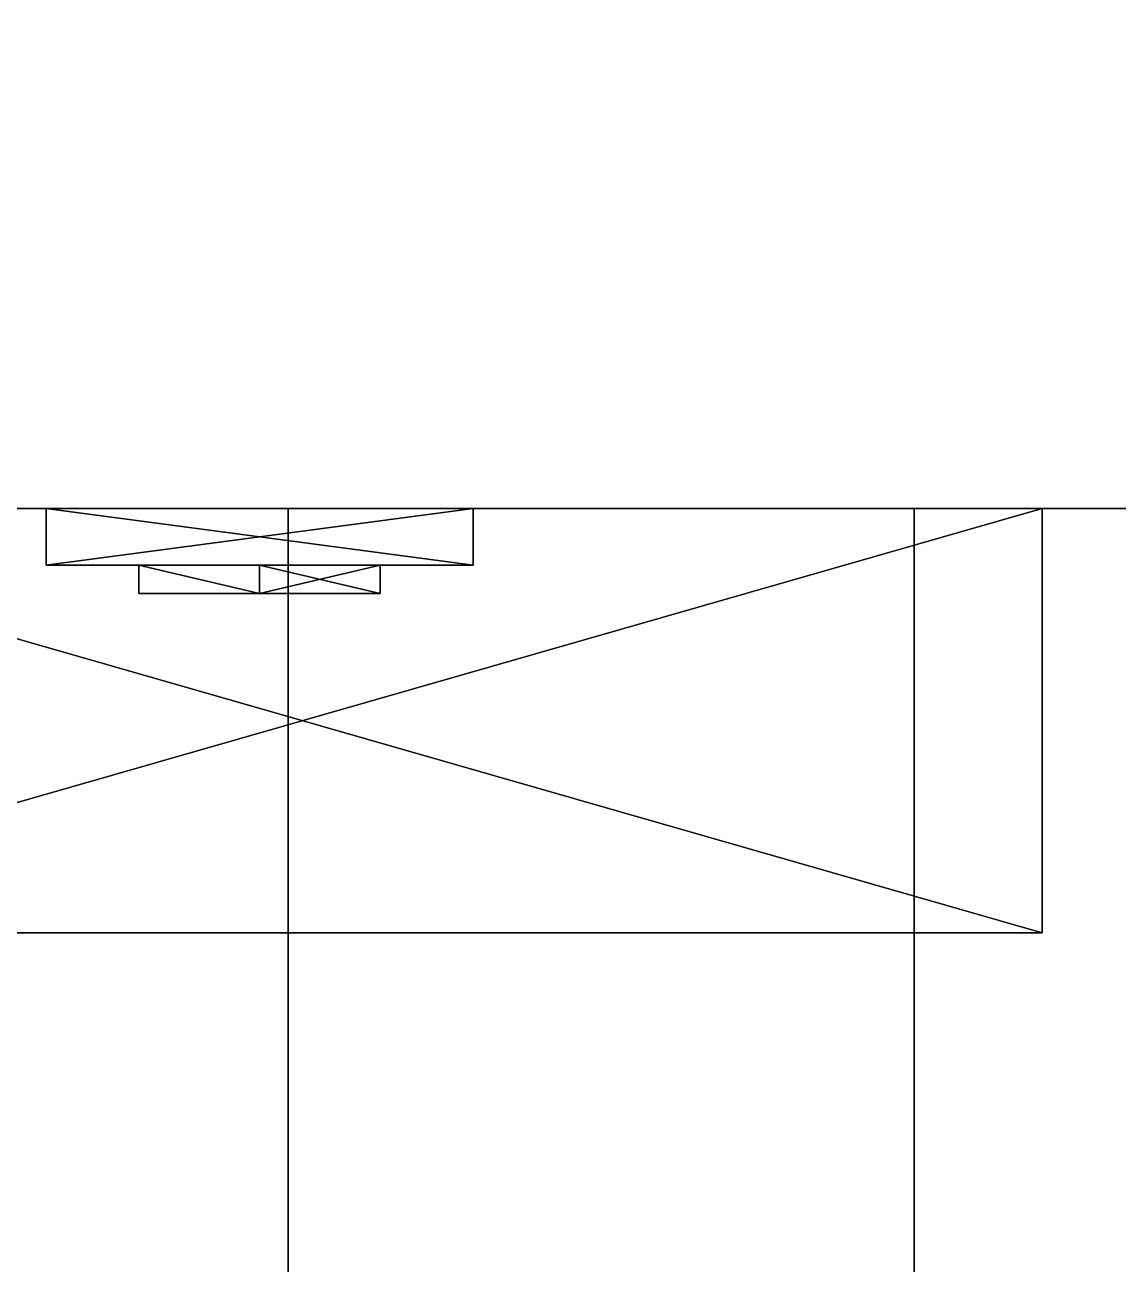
# Model space of a CAD drawing. Extents: x 0 to 3017, y -3657 to 0.
# Drawn here: x 2295.75 to 2334.17, y -1636.56 to -1593 of the extents above; entities that cross this region are included whole.
import ezdxf

# ---------------------------------------------------------------- set-up
doc = ezdxf.new("R2010")
doc.units = 0
for name, color, linetype in [('LAYER0', 7, 'CONTINUOUS'), ('LAYER1', 7, 'CONTINUOUS'), ('LAYER14', 7, 'CONTINUOUS'), ('LAYER18', 7, 'CONTINUOUS'), ('LAYER27', 7, 'CONTINUOUS'), ('LAYER3', 7, 'CONTINUOUS'), ('LAYER36', 253, 'CONTINUOUS'), ('LAYER40', 253, 'CONTINUOUS'), ('LAYER43', 253, 'CONTINUOUS'), ('LAYER46', 253, 'CONTINUOUS'), ('LAYER49', 253, 'CONTINUOUS'), ('LAYER52', 253, 'CONTINUOUS'), ('LAYER6', 7, 'CONTINUOUS')]:
    doc.layers.add(name, color=color, linetype=linetype)

msp = doc.modelspace()

# ---------------------------------------------------------------- linework, layer by layer
at = {"layer": 'LAYER0'}
for points, invisible_edges in [([(151, -238), (2997, 0), (1089, -2692), (151, -238)], 7), ([(151, 0, 5), (1089, -2692, 5), (2997, 0, 5), (151, 0, 5)], 3), ([(1089, -2692), (2997, 0), (2997, -2692), (1089, -2692)], 1), ([(2997, 0, 5), (1089, -2692, 5), (2997, -2692, 5), (2997, 0, 5)], 1)]:
    msp.add_3dface(points, dxfattribs=dict(at, invisible_edges=invisible_edges))
at = {"layer": 'LAYER14', "invisible_edges": 1}
for points in [[(2287, -1610, 85), (2305, -1982, 85), (2305, -1610, 85), (2287, -1610, 85)], [(2305, -1982, 85), (2287, -1610, 85), (2287, -1982, 85), (2305, -1982, 85)], [(2305, -1610, 5), (2287, -1610, 85), (2305, -1610, 85), (2305, -1610, 5)], [(2287, -1610, 85), (2305, -1610, 5), (2287, -1610, 5), (2287, -1610, 85)], [(2287, -1982, 5), (2305, -1610, 5), (2305, -1982, 5), (2287, -1982, 5)], [(2305, -1610, 5), (2287, -1982, 5), (2287, -1610, 5), (2305, -1610, 5)], [(2305, -1610, 5), (2305, -1982, 85), (2305, -1982, 5), (2305, -1610, 5)], [(2305, -1982, 85), (2305, -1610, 5), (2305, -1610, 85), (2305, -1982, 85)]]:
    msp.add_3dface(points, dxfattribs=at)
at = {"layer": 'LAYER18'}
for points, invisible_edges in [([(2822.4, -2422, 905), (2327, -1610, 905), (2822.4, -1610, 905), (2822.4, -2422, 905)], 1), ([(2327, -1610, 905), (2822.4, -2422, 905), (2327, -2022, 905), (2327, -1610, 905)], 3), ([(2327, -2022, 923), (2327, -1610, 905), (2327, -2022, 905), (2327, -2022, 923)], 1), ([(2327, -1610, 905), (2327, -2022, 923), (2327, -1610, 923), (2327, -1610, 905)], 1), ([(2822.4, -1610, 923), (2327, -1610, 905), (2327, -1610, 923), (2822.4, -1610, 923)], 1), ([(2327, -1610, 905), (2822.4, -1610, 923), (2822.4, -1610, 905), (2327, -1610, 905)], 1), ([(2327, -2022, 923), (2822.4, -1610, 923), (2327, -1610, 923), (2327, -2022, 923)], 1), ([(2822.4, -1610, 923), (2327, -2022, 923), (2822.4, -2422, 923), (2822.4, -1610, 923)], 3)]:
    msp.add_3dface(points, dxfattribs=dict(at, invisible_edges=invisible_edges))
at = {"layer": 'LAYER27'}
for points, invisible_edges in [([(2822.4, -2422, 1971), (2327, -1610, 1971), (2822.4, -1610, 1971), (2822.4, -2422, 1971)], 1), ([(2327, -1610, 1971), (2822.4, -2422, 1971), (2327, -2022, 1971), (2327, -1610, 1971)], 3), ([(2327, -2022, 1989), (2327, -1610, 1971), (2327, -2022, 1971), (2327, -2022, 1989)], 1), ([(2327, -1610, 1971), (2327, -2022, 1989), (2327, -1610, 1989), (2327, -1610, 1971)], 1), ([(2822.4, -1610, 1989), (2327, -1610, 1971), (2327, -1610, 1989), (2822.4, -1610, 1989)], 1), ([(2327, -1610, 1971), (2822.4, -1610, 1989), (2822.4, -1610, 1971), (2327, -1610, 1971)], 1), ([(2327, -2022, 1989), (2822.4, -1610, 1989), (2327, -1610, 1989), (2327, -2022, 1989)], 1), ([(2822.4, -1610, 1989), (2327, -2022, 1989), (2822.4, -2422, 1989), (2822.4, -1610, 1989)], 3)]:
    msp.add_3dface(points, dxfattribs=dict(at, invisible_edges=invisible_edges))
at = {"layer": 'LAYER3', "invisible_edges": 1}
for points in [[(2267, -1962, 103), (2847, -1610, 103), (2267, -1610, 103), (2267, -1962, 103)], [(2847, -1610, 103), (2267, -1962, 103), (2847, -1962, 103), (2847, -1610, 103)], [(2267, -1610, 85), (2847, -1610, 103), (2847, -1610, 85), (2267, -1610, 85)], [(2847, -1610, 103), (2267, -1610, 85), (2267, -1610, 103), (2847, -1610, 103)], [(2847, -1962, 85), (2267, -1610, 85), (2847, -1610, 85), (2847, -1962, 85)], [(2267, -1610, 85), (2847, -1962, 85), (2267, -1962, 85), (2267, -1610, 85)]]:
    msp.add_3dface(points, dxfattribs=at)
at = {"layer": 'LAYER36', "invisible_edges": 1}
for points in [[(2847, -1592, 5), (2267, -1610, 5), (2267, -1592, 5), (2847, -1592, 5)], [(2267, -1610, 5), (2847, -1592, 5), (2847, -1610, 5), (2267, -1610, 5)], [(2847, -1610, 2555), (2267, -1592, 2555), (2267, -1610, 2555), (2847, -1610, 2555)], [(2267, -1592, 2555), (2847, -1610, 2555), (2847, -1592, 2555), (2267, -1592, 2555)], [(2847, -1610, 2555), (2267, -1610, 5), (2847, -1610, 5), (2847, -1610, 2555)], [(2267, -1610, 5), (2847, -1610, 2555), (2267, -1610, 2555), (2267, -1610, 5)]]:
    msp.add_3dface(points, dxfattribs=at)
at = {"layer": 'LAYER40'}
for points in [[(2331.5, -1610, 181.2174), (2279.5, -1624.921, 181.2174), (2279.5, -1610, 181.2174), (2331.5, -1610, 181.2174)], [(2331.5, -1624.921, 181.2174), (2279.5, -1624.921, 181.2174), (2331.5, -1610, 181.2174), (2331.5, -1624.921, 181.2174)], [(2279.5, -1610, 194.7826), (2331.5, -1624.921, 194.7826), (2331.5, -1610, 194.7826), (2279.5, -1610, 194.7826)], [(2279.5, -1624.921, 194.7826), (2331.5, -1624.921, 194.7826), (2279.5, -1610, 194.7826), (2279.5, -1624.921, 194.7826)], [(2311.5, -1610, 214), (2296.5, -1610, 214), (2296.5, -1611.99, 214), (2311.5, -1610, 214)], [(2311.5, -1611.99, 214), (2311.5, -1610, 214), (2296.5, -1611.99, 214), (2311.5, -1611.99, 214)], [(2296.5, -1610, 162), (2311.5, -1610, 162), (2311.5, -1611.99, 162), (2296.5, -1610, 162)], [(2296.5, -1611.99, 162), (2296.5, -1610, 162), (2311.5, -1611.99, 162), (2296.5, -1611.99, 162)], [(2296.5, -1611.99, 214), (2296.5, -1610, 214), (2296.5, -1610, 162), (2296.5, -1611.99, 214)], [(2296.5, -1611.99, 162), (2296.5, -1611.99, 214), (2296.5, -1610, 162), (2296.5, -1611.99, 162)], [(2311.5, -1610, 162), (2311.5, -1610, 214), (2311.5, -1611.99, 214), (2311.5, -1610, 162)], [(2311.5, -1611.99, 162), (2311.5, -1610, 162), (2311.5, -1611.99, 214), (2311.5, -1611.99, 162)], [(2331.5, -1610, 194.7826), (2331.5, -1624.921, 181.2174), (2331.5, -1610, 181.2174), (2331.5, -1610, 194.7826)], [(2331.5, -1624.921, 194.7826), (2331.5, -1624.921, 181.2174), (2331.5, -1610, 194.7826), (2331.5, -1624.921, 194.7826)], [(2311.5, -1611.99, 214), (2296.5, -1611.99, 214), (2296.5, -1611.99, 162), (2311.5, -1611.99, 214)], [(2311.5, -1611.99, 162), (2311.5, -1611.99, 214), (2296.5, -1611.99, 162), (2311.5, -1611.99, 162)], [(2299.757, -1611.99, 206.087), (2304, -1612.984, 201.2909), (2299.757, -1612.984, 206.087), (2299.757, -1611.99, 206.087)], [(2304, -1611.99, 201.2909), (2304, -1612.984, 201.2909), (2299.757, -1611.99, 206.087), (2304, -1611.99, 201.2909)], [(2299.757, -1611.99, 206.087), (2304, -1611.99, 201.2909), (2304, -1611.99, 210.883), (2299.757, -1611.99, 206.087)], [(2299.757, -1611.99, 206.087), (2304, -1612.984, 210.883), (2304, -1611.99, 210.883), (2299.757, -1611.99, 206.087)], [(2299.757, -1612.984, 206.087), (2304, -1612.984, 210.883), (2299.757, -1611.99, 206.087), (2299.757, -1612.984, 206.087)], [(2299.757, -1611.99, 169.913), (2304, -1612.984, 165.117), (2299.757, -1612.984, 169.913), (2299.757, -1611.99, 169.913)], [(2304, -1611.99, 165.117), (2304, -1612.984, 165.117), (2299.757, -1611.99, 169.913), (2304, -1611.99, 165.117)], [(2299.757, -1611.99, 169.913), (2304, -1611.99, 165.117), (2304, -1611.99, 174.7091), (2299.757, -1611.99, 169.913)], [(2299.757, -1611.99, 169.913), (2304, -1612.984, 174.7091), (2304, -1611.99, 174.7091), (2299.757, -1611.99, 169.913)], [(2299.757, -1612.984, 169.913), (2304, -1612.984, 174.7091), (2299.757, -1611.99, 169.913), (2299.757, -1612.984, 169.913)], [(2304, -1611.99, 201.2909), (2308.243, -1612.984, 206.087), (2304, -1612.984, 201.2909), (2304, -1611.99, 201.2909)], [(2308.243, -1611.99, 206.087), (2308.243, -1612.984, 206.087), (2304, -1611.99, 201.2909), (2308.243, -1611.99, 206.087)], [(2308.243, -1611.99, 206.087), (2304, -1612.984, 210.883), (2308.243, -1612.984, 206.087), (2308.243, -1611.99, 206.087)], [(2304, -1611.99, 210.883), (2304, -1612.984, 210.883), (2308.243, -1611.99, 206.087), (2304, -1611.99, 210.883)], [(2304, -1611.99, 201.2909), (2308.243, -1611.99, 206.087), (2304, -1611.99, 210.883), (2304, -1611.99, 201.2909)], [(2304, -1611.99, 165.117), (2308.243, -1612.984, 169.913), (2304, -1612.984, 165.117), (2304, -1611.99, 165.117)], [(2308.243, -1611.99, 169.913), (2308.243, -1612.984, 169.913), (2304, -1611.99, 165.117), (2308.243, -1611.99, 169.913)], [(2308.243, -1611.99, 169.913), (2304, -1612.984, 174.7091), (2308.243, -1612.984, 169.913), (2308.243, -1611.99, 169.913)], [(2304, -1611.99, 174.7091), (2304, -1612.984, 174.7091), (2308.243, -1611.99, 169.913), (2304, -1611.99, 174.7091)], [(2304, -1611.99, 165.117), (2308.243, -1611.99, 169.913), (2304, -1611.99, 174.7091), (2304, -1611.99, 165.117)], [(2299.757, -1612.984, 206.087), (2308.243, -1612.984, 206.087), (2304, -1612.984, 210.883), (2299.757, -1612.984, 206.087)], [(2304, -1612.984, 201.2909), (2308.243, -1612.984, 206.087), (2299.757, -1612.984, 206.087), (2304, -1612.984, 201.2909)], [(2299.757, -1612.984, 169.913), (2308.243, -1612.984, 169.913), (2304, -1612.984, 174.7091), (2299.757, -1612.984, 169.913)], [(2304, -1612.984, 165.117), (2308.243, -1612.984, 169.913), (2299.757, -1612.984, 169.913), (2304, -1612.984, 165.117)], [(2331.5, -1624.921, 181.2174), (2279.5, -1624.921, 194.7826), (2279.5, -1624.921, 181.2174), (2331.5, -1624.921, 181.2174)], [(2331.5, -1624.921, 194.7826), (2279.5, -1624.921, 194.7826), (2331.5, -1624.921, 181.2174), (2331.5, -1624.921, 194.7826)]]:
    msp.add_3dface(points, dxfattribs=at)
at = {"layer": 'LAYER43'}
for points in [[(2331.5, -1610, 747.2174), (2279.5, -1624.921, 747.2174), (2279.5, -1610, 747.2174), (2331.5, -1610, 747.2174)], [(2331.5, -1624.921, 747.2174), (2279.5, -1624.921, 747.2174), (2331.5, -1610, 747.2174), (2331.5, -1624.921, 747.2174)], [(2279.5, -1610, 760.7826), (2331.5, -1624.921, 760.7826), (2331.5, -1610, 760.7826), (2279.5, -1610, 760.7826)], [(2279.5, -1624.921, 760.7826), (2331.5, -1624.921, 760.7826), (2279.5, -1610, 760.7826), (2279.5, -1624.921, 760.7826)], [(2311.5, -1610, 780), (2296.5, -1610, 780), (2296.5, -1611.99, 780), (2311.5, -1610, 780)], [(2311.5, -1611.99, 780), (2311.5, -1610, 780), (2296.5, -1611.99, 780), (2311.5, -1611.99, 780)], [(2296.5, -1610, 728), (2311.5, -1610, 728), (2311.5, -1611.99, 728), (2296.5, -1610, 728)], [(2296.5, -1611.99, 728), (2296.5, -1610, 728), (2311.5, -1611.99, 728), (2296.5, -1611.99, 728)], [(2296.5, -1611.99, 780), (2296.5, -1610, 780), (2296.5, -1610, 728), (2296.5, -1611.99, 780)], [(2296.5, -1611.99, 728), (2296.5, -1611.99, 780), (2296.5, -1610, 728), (2296.5, -1611.99, 728)], [(2311.5, -1610, 728), (2311.5, -1610, 780), (2311.5, -1611.99, 780), (2311.5, -1610, 728)], [(2311.5, -1611.99, 728), (2311.5, -1610, 728), (2311.5, -1611.99, 780), (2311.5, -1611.99, 728)], [(2331.5, -1610, 760.7826), (2331.5, -1624.921, 747.2174), (2331.5, -1610, 747.2174), (2331.5, -1610, 760.7826)], [(2331.5, -1624.921, 760.7826), (2331.5, -1624.921, 747.2174), (2331.5, -1610, 760.7826), (2331.5, -1624.921, 760.7826)], [(2311.5, -1611.99, 780), (2296.5, -1611.99, 780), (2296.5, -1611.99, 728), (2311.5, -1611.99, 780)], [(2311.5, -1611.99, 728), (2311.5, -1611.99, 780), (2296.5, -1611.99, 728), (2311.5, -1611.99, 728)], [(2299.757, -1611.99, 772.087), (2304, -1612.984, 767.291), (2299.757, -1612.984, 772.087), (2299.757, -1611.99, 772.087)], [(2304, -1611.99, 767.291), (2304, -1612.984, 767.291), (2299.757, -1611.99, 772.087), (2304, -1611.99, 767.291)], [(2299.757, -1611.99, 772.087), (2304, -1611.99, 767.291), (2304, -1611.99, 776.883), (2299.757, -1611.99, 772.087)], [(2299.757, -1611.99, 772.087), (2304, -1612.984, 776.883), (2304, -1611.99, 776.883), (2299.757, -1611.99, 772.087)], [(2299.757, -1612.984, 772.087), (2304, -1612.984, 776.883), (2299.757, -1611.99, 772.087), (2299.757, -1612.984, 772.087)], [(2299.757, -1611.99, 735.913), (2304, -1612.984, 731.117), (2299.757, -1612.984, 735.913), (2299.757, -1611.99, 735.913)], [(2304, -1611.99, 731.117), (2304, -1612.984, 731.117), (2299.757, -1611.99, 735.913), (2304, -1611.99, 731.117)], [(2299.757, -1611.99, 735.913), (2304, -1611.99, 731.117), (2304, -1611.99, 740.709), (2299.757, -1611.99, 735.913)], [(2299.757, -1611.99, 735.913), (2304, -1612.984, 740.709), (2304, -1611.99, 740.709), (2299.757, -1611.99, 735.913)], [(2299.757, -1612.984, 735.913), (2304, -1612.984, 740.709), (2299.757, -1611.99, 735.913), (2299.757, -1612.984, 735.913)], [(2304, -1611.99, 767.291), (2308.243, -1612.984, 772.087), (2304, -1612.984, 767.291), (2304, -1611.99, 767.291)], [(2308.243, -1611.99, 772.087), (2308.243, -1612.984, 772.087), (2304, -1611.99, 767.291), (2308.243, -1611.99, 772.087)], [(2308.243, -1611.99, 772.087), (2304, -1612.984, 776.883), (2308.243, -1612.984, 772.087), (2308.243, -1611.99, 772.087)], [(2304, -1611.99, 776.883), (2304, -1612.984, 776.883), (2308.243, -1611.99, 772.087), (2304, -1611.99, 776.883)], [(2304, -1611.99, 767.291), (2308.243, -1611.99, 772.087), (2304, -1611.99, 776.883), (2304, -1611.99, 767.291)], [(2304, -1611.99, 731.117), (2308.243, -1612.984, 735.913), (2304, -1612.984, 731.117), (2304, -1611.99, 731.117)], [(2308.243, -1611.99, 735.913), (2308.243, -1612.984, 735.913), (2304, -1611.99, 731.117), (2308.243, -1611.99, 735.913)], [(2308.243, -1611.99, 735.913), (2304, -1612.984, 740.709), (2308.243, -1612.984, 735.913), (2308.243, -1611.99, 735.913)], [(2304, -1611.99, 740.709), (2304, -1612.984, 740.709), (2308.243, -1611.99, 735.913), (2304, -1611.99, 740.709)], [(2304, -1611.99, 731.117), (2308.243, -1611.99, 735.913), (2304, -1611.99, 740.709), (2304, -1611.99, 731.117)], [(2299.757, -1612.984, 772.087), (2308.243, -1612.984, 772.087), (2304, -1612.984, 776.883), (2299.757, -1612.984, 772.087)], [(2304, -1612.984, 767.291), (2308.243, -1612.984, 772.087), (2299.757, -1612.984, 772.087), (2304, -1612.984, 767.291)], [(2299.757, -1612.984, 735.913), (2308.243, -1612.984, 735.913), (2304, -1612.984, 740.709), (2299.757, -1612.984, 735.913)], [(2304, -1612.984, 731.117), (2308.243, -1612.984, 735.913), (2299.757, -1612.984, 735.913), (2304, -1612.984, 731.117)], [(2331.5, -1624.921, 747.2174), (2279.5, -1624.921, 760.7826), (2279.5, -1624.921, 747.2174), (2331.5, -1624.921, 747.2174)], [(2331.5, -1624.921, 760.7826), (2279.5, -1624.921, 760.7826), (2331.5, -1624.921, 747.2174), (2331.5, -1624.921, 760.7826)]]:
    msp.add_3dface(points, dxfattribs=at)
at = {"layer": 'LAYER46'}
for points in [[(2331.5, -1610, 1313.217), (2279.5, -1624.921, 1313.217), (2279.5, -1610, 1313.217), (2331.5, -1610, 1313.217)], [(2331.5, -1624.921, 1313.217), (2279.5, -1624.921, 1313.217), (2331.5, -1610, 1313.217), (2331.5, -1624.921, 1313.217)], [(2279.5, -1610, 1326.783), (2331.5, -1624.921, 1326.783), (2331.5, -1610, 1326.783), (2279.5, -1610, 1326.783)], [(2279.5, -1624.921, 1326.783), (2331.5, -1624.921, 1326.783), (2279.5, -1610, 1326.783), (2279.5, -1624.921, 1326.783)], [(2311.5, -1610, 1346), (2296.5, -1610, 1346), (2296.5, -1611.99, 1346), (2311.5, -1610, 1346)], [(2311.5, -1611.99, 1346), (2311.5, -1610, 1346), (2296.5, -1611.99, 1346), (2311.5, -1611.99, 1346)], [(2296.5, -1610, 1294), (2311.5, -1610, 1294), (2311.5, -1611.99, 1294), (2296.5, -1610, 1294)], [(2296.5, -1611.99, 1294), (2296.5, -1610, 1294), (2311.5, -1611.99, 1294), (2296.5, -1611.99, 1294)], [(2296.5, -1611.99, 1346), (2296.5, -1610, 1346), (2296.5, -1610, 1294), (2296.5, -1611.99, 1346)], [(2296.5, -1611.99, 1294), (2296.5, -1611.99, 1346), (2296.5, -1610, 1294), (2296.5, -1611.99, 1294)], [(2311.5, -1610, 1294), (2311.5, -1610, 1346), (2311.5, -1611.99, 1346), (2311.5, -1610, 1294)], [(2311.5, -1611.99, 1294), (2311.5, -1610, 1294), (2311.5, -1611.99, 1346), (2311.5, -1611.99, 1294)], [(2331.5, -1610, 1326.783), (2331.5, -1624.921, 1313.217), (2331.5, -1610, 1313.217), (2331.5, -1610, 1326.783)], [(2331.5, -1624.921, 1326.783), (2331.5, -1624.921, 1313.217), (2331.5, -1610, 1326.783), (2331.5, -1624.921, 1326.783)], [(2311.5, -1611.99, 1346), (2296.5, -1611.99, 1346), (2296.5, -1611.99, 1294), (2311.5, -1611.99, 1346)], [(2311.5, -1611.99, 1294), (2311.5, -1611.99, 1346), (2296.5, -1611.99, 1294), (2311.5, -1611.99, 1294)], [(2299.757, -1611.99, 1338.087), (2304, -1612.984, 1333.291), (2299.757, -1612.984, 1338.087), (2299.757, -1611.99, 1338.087)], [(2304, -1611.99, 1333.291), (2304, -1612.984, 1333.291), (2299.757, -1611.99, 1338.087), (2304, -1611.99, 1333.291)], [(2299.757, -1611.99, 1338.087), (2304, -1611.99, 1333.291), (2304, -1611.99, 1342.883), (2299.757, -1611.99, 1338.087)], [(2299.757, -1611.99, 1338.087), (2304, -1612.984, 1342.883), (2304, -1611.99, 1342.883), (2299.757, -1611.99, 1338.087)], [(2299.757, -1612.984, 1338.087), (2304, -1612.984, 1342.883), (2299.757, -1611.99, 1338.087), (2299.757, -1612.984, 1338.087)], [(2299.757, -1611.99, 1301.913), (2304, -1612.984, 1297.117), (2299.757, -1612.984, 1301.913), (2299.757, -1611.99, 1301.913)], [(2304, -1611.99, 1297.117), (2304, -1612.984, 1297.117), (2299.757, -1611.99, 1301.913), (2304, -1611.99, 1297.117)], [(2299.757, -1611.99, 1301.913), (2304, -1611.99, 1297.117), (2304, -1611.99, 1306.709), (2299.757, -1611.99, 1301.913)], [(2299.757, -1611.99, 1301.913), (2304, -1612.984, 1306.709), (2304, -1611.99, 1306.709), (2299.757, -1611.99, 1301.913)], [(2299.757, -1612.984, 1301.913), (2304, -1612.984, 1306.709), (2299.757, -1611.99, 1301.913), (2299.757, -1612.984, 1301.913)], [(2304, -1611.99, 1333.291), (2308.243, -1612.984, 1338.087), (2304, -1612.984, 1333.291), (2304, -1611.99, 1333.291)], [(2308.243, -1611.99, 1338.087), (2308.243, -1612.984, 1338.087), (2304, -1611.99, 1333.291), (2308.243, -1611.99, 1338.087)], [(2308.243, -1611.99, 1338.087), (2304, -1612.984, 1342.883), (2308.243, -1612.984, 1338.087), (2308.243, -1611.99, 1338.087)], [(2304, -1611.99, 1342.883), (2304, -1612.984, 1342.883), (2308.243, -1611.99, 1338.087), (2304, -1611.99, 1342.883)], [(2304, -1611.99, 1333.291), (2308.243, -1611.99, 1338.087), (2304, -1611.99, 1342.883), (2304, -1611.99, 1333.291)], [(2304, -1611.99, 1297.117), (2308.243, -1612.984, 1301.913), (2304, -1612.984, 1297.117), (2304, -1611.99, 1297.117)], [(2308.243, -1611.99, 1301.913), (2308.243, -1612.984, 1301.913), (2304, -1611.99, 1297.117), (2308.243, -1611.99, 1301.913)], [(2308.243, -1611.99, 1301.913), (2304, -1612.984, 1306.709), (2308.243, -1612.984, 1301.913), (2308.243, -1611.99, 1301.913)], [(2304, -1611.99, 1306.709), (2304, -1612.984, 1306.709), (2308.243, -1611.99, 1301.913), (2304, -1611.99, 1306.709)], [(2304, -1611.99, 1297.117), (2308.243, -1611.99, 1301.913), (2304, -1611.99, 1306.709), (2304, -1611.99, 1297.117)], [(2299.757, -1612.984, 1338.087), (2308.243, -1612.984, 1338.087), (2304, -1612.984, 1342.883), (2299.757, -1612.984, 1338.087)], [(2304, -1612.984, 1333.291), (2308.243, -1612.984, 1338.087), (2299.757, -1612.984, 1338.087), (2304, -1612.984, 1333.291)], [(2299.757, -1612.984, 1301.913), (2308.243, -1612.984, 1301.913), (2304, -1612.984, 1306.709), (2299.757, -1612.984, 1301.913)], [(2304, -1612.984, 1297.117), (2308.243, -1612.984, 1301.913), (2299.757, -1612.984, 1301.913), (2304, -1612.984, 1297.117)], [(2331.5, -1624.921, 1313.217), (2279.5, -1624.921, 1326.783), (2279.5, -1624.921, 1313.217), (2331.5, -1624.921, 1313.217)], [(2331.5, -1624.921, 1326.783), (2279.5, -1624.921, 1326.783), (2331.5, -1624.921, 1313.217), (2331.5, -1624.921, 1326.783)]]:
    msp.add_3dface(points, dxfattribs=at)
at = {"layer": 'LAYER49'}
for points in [[(2331.5, -1610, 1879.217), (2279.5, -1624.921, 1879.217), (2279.5, -1610, 1879.217), (2331.5, -1610, 1879.217)], [(2331.5, -1624.921, 1879.217), (2279.5, -1624.921, 1879.217), (2331.5, -1610, 1879.217), (2331.5, -1624.921, 1879.217)], [(2279.5, -1610, 1892.783), (2331.5, -1624.921, 1892.783), (2331.5, -1610, 1892.783), (2279.5, -1610, 1892.783)], [(2279.5, -1624.921, 1892.783), (2331.5, -1624.921, 1892.783), (2279.5, -1610, 1892.783), (2279.5, -1624.921, 1892.783)], [(2311.5, -1610, 1912), (2296.5, -1610, 1912), (2296.5, -1611.99, 1912), (2311.5, -1610, 1912)], [(2311.5, -1611.99, 1912), (2311.5, -1610, 1912), (2296.5, -1611.99, 1912), (2311.5, -1611.99, 1912)], [(2296.5, -1610, 1860), (2311.5, -1610, 1860), (2311.5, -1611.99, 1860), (2296.5, -1610, 1860)], [(2296.5, -1611.99, 1860), (2296.5, -1610, 1860), (2311.5, -1611.99, 1860), (2296.5, -1611.99, 1860)], [(2296.5, -1611.99, 1912), (2296.5, -1610, 1912), (2296.5, -1610, 1860), (2296.5, -1611.99, 1912)], [(2296.5, -1611.99, 1860), (2296.5, -1611.99, 1912), (2296.5, -1610, 1860), (2296.5, -1611.99, 1860)], [(2311.5, -1610, 1860), (2311.5, -1610, 1912), (2311.5, -1611.99, 1912), (2311.5, -1610, 1860)], [(2311.5, -1611.99, 1860), (2311.5, -1610, 1860), (2311.5, -1611.99, 1912), (2311.5, -1611.99, 1860)], [(2331.5, -1610, 1892.783), (2331.5, -1624.921, 1879.217), (2331.5, -1610, 1879.217), (2331.5, -1610, 1892.783)], [(2331.5, -1624.921, 1892.783), (2331.5, -1624.921, 1879.217), (2331.5, -1610, 1892.783), (2331.5, -1624.921, 1892.783)], [(2311.5, -1611.99, 1912), (2296.5, -1611.99, 1912), (2296.5, -1611.99, 1860), (2311.5, -1611.99, 1912)], [(2311.5, -1611.99, 1860), (2311.5, -1611.99, 1912), (2296.5, -1611.99, 1860), (2311.5, -1611.99, 1860)], [(2299.757, -1611.99, 1904.087), (2304, -1612.984, 1899.291), (2299.757, -1612.984, 1904.087), (2299.757, -1611.99, 1904.087)], [(2304, -1611.99, 1899.291), (2304, -1612.984, 1899.291), (2299.757, -1611.99, 1904.087), (2304, -1611.99, 1899.291)], [(2299.757, -1611.99, 1904.087), (2304, -1611.99, 1899.291), (2304, -1611.99, 1908.883), (2299.757, -1611.99, 1904.087)], [(2299.757, -1611.99, 1904.087), (2304, -1612.984, 1908.883), (2304, -1611.99, 1908.883), (2299.757, -1611.99, 1904.087)], [(2299.757, -1612.984, 1904.087), (2304, -1612.984, 1908.883), (2299.757, -1611.99, 1904.087), (2299.757, -1612.984, 1904.087)], [(2299.757, -1611.99, 1867.913), (2304, -1612.984, 1863.117), (2299.757, -1612.984, 1867.913), (2299.757, -1611.99, 1867.913)], [(2304, -1611.99, 1863.117), (2304, -1612.984, 1863.117), (2299.757, -1611.99, 1867.913), (2304, -1611.99, 1863.117)], [(2299.757, -1611.99, 1867.913), (2304, -1611.99, 1863.117), (2304, -1611.99, 1872.709), (2299.757, -1611.99, 1867.913)], [(2299.757, -1611.99, 1867.913), (2304, -1612.984, 1872.709), (2304, -1611.99, 1872.709), (2299.757, -1611.99, 1867.913)], [(2299.757, -1612.984, 1867.913), (2304, -1612.984, 1872.709), (2299.757, -1611.99, 1867.913), (2299.757, -1612.984, 1867.913)], [(2304, -1611.99, 1899.291), (2308.243, -1612.984, 1904.087), (2304, -1612.984, 1899.291), (2304, -1611.99, 1899.291)], [(2308.243, -1611.99, 1904.087), (2308.243, -1612.984, 1904.087), (2304, -1611.99, 1899.291), (2308.243, -1611.99, 1904.087)], [(2308.243, -1611.99, 1904.087), (2304, -1612.984, 1908.883), (2308.243, -1612.984, 1904.087), (2308.243, -1611.99, 1904.087)], [(2304, -1611.99, 1908.883), (2304, -1612.984, 1908.883), (2308.243, -1611.99, 1904.087), (2304, -1611.99, 1908.883)], [(2304, -1611.99, 1899.291), (2308.243, -1611.99, 1904.087), (2304, -1611.99, 1908.883), (2304, -1611.99, 1899.291)], [(2304, -1611.99, 1863.117), (2308.243, -1612.984, 1867.913), (2304, -1612.984, 1863.117), (2304, -1611.99, 1863.117)], [(2308.243, -1611.99, 1867.913), (2308.243, -1612.984, 1867.913), (2304, -1611.99, 1863.117), (2308.243, -1611.99, 1867.913)], [(2308.243, -1611.99, 1867.913), (2304, -1612.984, 1872.709), (2308.243, -1612.984, 1867.913), (2308.243, -1611.99, 1867.913)], [(2304, -1611.99, 1872.709), (2304, -1612.984, 1872.709), (2308.243, -1611.99, 1867.913), (2304, -1611.99, 1872.709)], [(2304, -1611.99, 1863.117), (2308.243, -1611.99, 1867.913), (2304, -1611.99, 1872.709), (2304, -1611.99, 1863.117)], [(2299.757, -1612.984, 1904.087), (2308.243, -1612.984, 1904.087), (2304, -1612.984, 1908.883), (2299.757, -1612.984, 1904.087)], [(2304, -1612.984, 1899.291), (2308.243, -1612.984, 1904.087), (2299.757, -1612.984, 1904.087), (2304, -1612.984, 1899.291)], [(2299.757, -1612.984, 1867.913), (2308.243, -1612.984, 1867.913), (2304, -1612.984, 1872.709), (2299.757, -1612.984, 1867.913)], [(2304, -1612.984, 1863.117), (2308.243, -1612.984, 1867.913), (2299.757, -1612.984, 1867.913), (2304, -1612.984, 1863.117)], [(2331.5, -1624.921, 1879.217), (2279.5, -1624.921, 1892.783), (2279.5, -1624.921, 1879.217), (2331.5, -1624.921, 1879.217)], [(2331.5, -1624.921, 1892.783), (2279.5, -1624.921, 1892.783), (2331.5, -1624.921, 1879.217), (2331.5, -1624.921, 1892.783)]]:
    msp.add_3dface(points, dxfattribs=at)
at = {"layer": 'LAYER52'}
for points in [[(2331.5, -1610, 2445.217), (2279.5, -1624.921, 2445.217), (2279.5, -1610, 2445.217), (2331.5, -1610, 2445.217)], [(2331.5, -1624.921, 2445.217), (2279.5, -1624.921, 2445.217), (2331.5, -1610, 2445.217), (2331.5, -1624.921, 2445.217)], [(2279.5, -1610, 2458.783), (2331.5, -1624.921, 2458.783), (2331.5, -1610, 2458.783), (2279.5, -1610, 2458.783)], [(2279.5, -1624.921, 2458.783), (2331.5, -1624.921, 2458.783), (2279.5, -1610, 2458.783), (2279.5, -1624.921, 2458.783)], [(2311.5, -1610, 2478), (2296.5, -1610, 2478), (2296.5, -1611.99, 2478), (2311.5, -1610, 2478)], [(2311.5, -1611.99, 2478), (2311.5, -1610, 2478), (2296.5, -1611.99, 2478), (2311.5, -1611.99, 2478)], [(2296.5, -1610, 2426), (2311.5, -1610, 2426), (2311.5, -1611.99, 2426), (2296.5, -1610, 2426)], [(2296.5, -1611.99, 2426), (2296.5, -1610, 2426), (2311.5, -1611.99, 2426), (2296.5, -1611.99, 2426)], [(2296.5, -1611.99, 2478), (2296.5, -1610, 2478), (2296.5, -1610, 2426), (2296.5, -1611.99, 2478)], [(2296.5, -1611.99, 2426), (2296.5, -1611.99, 2478), (2296.5, -1610, 2426), (2296.5, -1611.99, 2426)], [(2311.5, -1610, 2426), (2311.5, -1610, 2478), (2311.5, -1611.99, 2478), (2311.5, -1610, 2426)], [(2311.5, -1611.99, 2426), (2311.5, -1610, 2426), (2311.5, -1611.99, 2478), (2311.5, -1611.99, 2426)], [(2331.5, -1610, 2458.783), (2331.5, -1624.921, 2445.217), (2331.5, -1610, 2445.217), (2331.5, -1610, 2458.783)], [(2331.5, -1624.921, 2458.783), (2331.5, -1624.921, 2445.217), (2331.5, -1610, 2458.783), (2331.5, -1624.921, 2458.783)], [(2311.5, -1611.99, 2478), (2296.5, -1611.99, 2478), (2296.5, -1611.99, 2426), (2311.5, -1611.99, 2478)], [(2311.5, -1611.99, 2426), (2311.5, -1611.99, 2478), (2296.5, -1611.99, 2426), (2311.5, -1611.99, 2426)], [(2299.757, -1611.99, 2470.087), (2304, -1612.984, 2465.291), (2299.757, -1612.984, 2470.087), (2299.757, -1611.99, 2470.087)], [(2304, -1611.99, 2465.291), (2304, -1612.984, 2465.291), (2299.757, -1611.99, 2470.087), (2304, -1611.99, 2465.291)], [(2299.757, -1611.99, 2470.087), (2304, -1611.99, 2465.291), (2304, -1611.99, 2474.883), (2299.757, -1611.99, 2470.087)], [(2299.757, -1611.99, 2470.087), (2304, -1612.984, 2474.883), (2304, -1611.99, 2474.883), (2299.757, -1611.99, 2470.087)], [(2299.757, -1612.984, 2470.087), (2304, -1612.984, 2474.883), (2299.757, -1611.99, 2470.087), (2299.757, -1612.984, 2470.087)], [(2299.757, -1611.99, 2433.913), (2304, -1612.984, 2429.117), (2299.757, -1612.984, 2433.913), (2299.757, -1611.99, 2433.913)], [(2304, -1611.99, 2429.117), (2304, -1612.984, 2429.117), (2299.757, -1611.99, 2433.913), (2304, -1611.99, 2429.117)], [(2299.757, -1611.99, 2433.913), (2304, -1611.99, 2429.117), (2304, -1611.99, 2438.709), (2299.757, -1611.99, 2433.913)], [(2299.757, -1611.99, 2433.913), (2304, -1612.984, 2438.709), (2304, -1611.99, 2438.709), (2299.757, -1611.99, 2433.913)], [(2299.757, -1612.984, 2433.913), (2304, -1612.984, 2438.709), (2299.757, -1611.99, 2433.913), (2299.757, -1612.984, 2433.913)], [(2304, -1611.99, 2465.291), (2308.243, -1612.984, 2470.087), (2304, -1612.984, 2465.291), (2304, -1611.99, 2465.291)], [(2308.243, -1611.99, 2470.087), (2308.243, -1612.984, 2470.087), (2304, -1611.99, 2465.291), (2308.243, -1611.99, 2470.087)], [(2308.243, -1611.99, 2470.087), (2304, -1612.984, 2474.883), (2308.243, -1612.984, 2470.087), (2308.243, -1611.99, 2470.087)], [(2304, -1611.99, 2474.883), (2304, -1612.984, 2474.883), (2308.243, -1611.99, 2470.087), (2304, -1611.99, 2474.883)], [(2304, -1611.99, 2465.291), (2308.243, -1611.99, 2470.087), (2304, -1611.99, 2474.883), (2304, -1611.99, 2465.291)], [(2304, -1611.99, 2429.117), (2308.243, -1612.984, 2433.913), (2304, -1612.984, 2429.117), (2304, -1611.99, 2429.117)], [(2308.243, -1611.99, 2433.913), (2308.243, -1612.984, 2433.913), (2304, -1611.99, 2429.117), (2308.243, -1611.99, 2433.913)], [(2308.243, -1611.99, 2433.913), (2304, -1612.984, 2438.709), (2308.243, -1612.984, 2433.913), (2308.243, -1611.99, 2433.913)], [(2304, -1611.99, 2438.709), (2304, -1612.984, 2438.709), (2308.243, -1611.99, 2433.913), (2304, -1611.99, 2438.709)], [(2304, -1611.99, 2429.117), (2308.243, -1611.99, 2433.913), (2304, -1611.99, 2438.709), (2304, -1611.99, 2429.117)], [(2299.757, -1612.984, 2470.087), (2308.243, -1612.984, 2470.087), (2304, -1612.984, 2474.883), (2299.757, -1612.984, 2470.087)], [(2304, -1612.984, 2465.291), (2308.243, -1612.984, 2470.087), (2299.757, -1612.984, 2470.087), (2304, -1612.984, 2465.291)], [(2299.757, -1612.984, 2433.913), (2308.243, -1612.984, 2433.913), (2304, -1612.984, 2438.709), (2299.757, -1612.984, 2433.913)], [(2304, -1612.984, 2429.117), (2308.243, -1612.984, 2433.913), (2299.757, -1612.984, 2433.913), (2304, -1612.984, 2429.117)], [(2331.5, -1624.921, 2445.217), (2279.5, -1624.921, 2458.783), (2279.5, -1624.921, 2445.217), (2331.5, -1624.921, 2445.217)], [(2331.5, -1624.921, 2458.783), (2279.5, -1624.921, 2458.783), (2331.5, -1624.921, 2445.217), (2331.5, -1624.921, 2458.783)]]:
    msp.add_3dface(points, dxfattribs=at)
at = {"layer": 'LAYER6', "invisible_edges": 1}
for points in [[(2267, -1962, 2554), (2847, -1610, 2554), (2267, -1610, 2554), (2267, -1962, 2554)], [(2847, -1610, 2554), (2267, -1962, 2554), (2847, -1962, 2554), (2847, -1610, 2554)], [(2267, -1610, 2536), (2847, -1610, 2554), (2847, -1610, 2536), (2267, -1610, 2536)], [(2847, -1610, 2554), (2267, -1610, 2536), (2267, -1610, 2554), (2847, -1610, 2554)], [(2847, -1962, 2536), (2267, -1610, 2536), (2847, -1610, 2536), (2847, -1962, 2536)], [(2267, -1610, 2536), (2847, -1962, 2536), (2267, -1962, 2536), (2267, -1610, 2536)]]:
    msp.add_3dface(points, dxfattribs=at)

# ---------------------------------------------------------------- meshes
at = {"layer": 'LAYER1'}
mesh = msp.add_polymesh((9, 2), dxfattribs=at)
for k, corner in enumerate([(2847, -150, 2606), (301, -150, 2606), (2847, -2542, 2606), (2847, -150, 2606), (939, -2542, 2606), (2847, -2542, 2606), (939, -3507, 2606), (939, -2542, 2606), (150, -3507, 2606), (939, -3507, 2606), (150, -388, 2606), (150, -3507, 2606), (301, -388, 2606), (150, -388, 2606), (301, -150, 2606), (301, -388, 2606), (151, 0, 2606), (151, -238, 2606)]):
    mesh.set_mesh_vertex(divmod(k, 2), corner)

doc.saveas('drawing.dxf')
